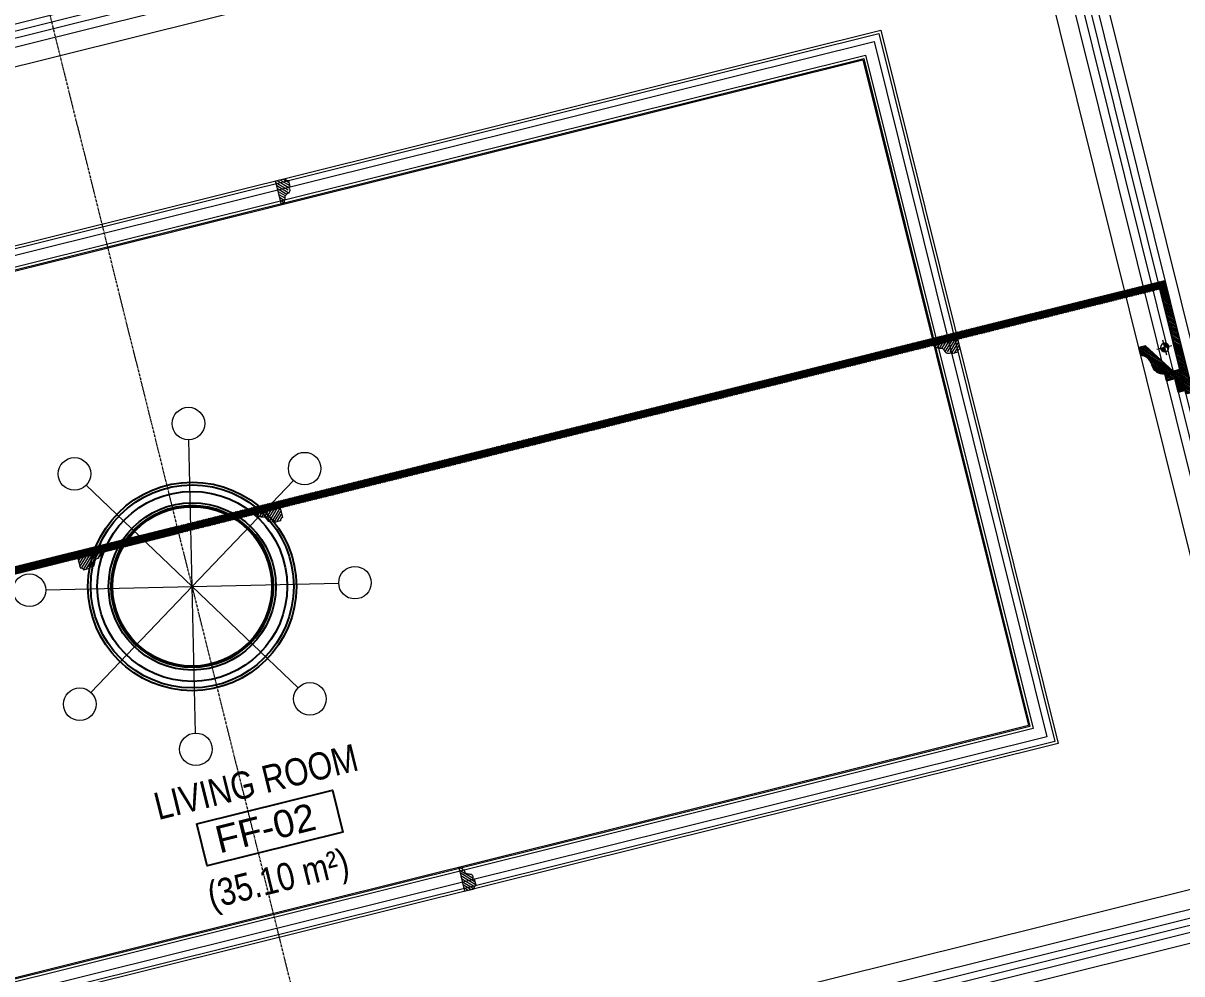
# Model space of a CAD drawing. Header units: inches. Extents: x 122939 to 389145, y 29603 to 574065.
# Drawn here: x 355941 to 359277, y 497909 to 500644 of the extents above; entities that cross this region are included whole.
import ezdxf
from ezdxf.enums import TextEntityAlignment as Align

# ---------------------------------------------------------------- set-up
doc = ezdxf.new("R2010")
doc.units = ezdxf.units.IN
doc.header["$MEASUREMENT"] = 0
doc.linetypes.add('CENTERX2', pattern=[4, 2.5, -0.5, 0.5, -0.5])
for name, color, linetype, lineweight in [('11029-XEL-LPH$0$E-LITE-CLNG', 130, 'Continuous', 20), ('1st floor$0$A-FLOR-HRAL', 4, 'Continuous', 18), ('A-Dim-ID', 9, 'Continuous', 20), ('A-FLOR-TIL1', 6, 'Continuous', 18), ('A-WALL-HATCH', 8, 'Continuous', 20), ('GRC', 41, 'Continuous', 0), ('GRC Hatch', 253, 'Continuous', 0)]:
    doc.layers.add(name, color=color, linetype=linetype, lineweight=lineweight)
for name, color, linetype in [('8', 8, 'Continuous'), ('A-TXT3', 2, 'Continuous'), ('gypsum', 31, 'Continuous'), ('Layer7', 8, 'Continuous')]:
    doc.layers.add(name, color=color, linetype=linetype)
doc.styles.add('ARIAL-REG', font='arial.ttf', dxfattribs={"height": 50})
doc.styles.add('ST9', font='romans.shx', dxfattribs={"width": 0.8})
doc.dimstyles.new('DIM-20', dxfattribs={"dimscale": 1000, "dimtxt": 0.044, "dimasz": 0.035, "dimexe": 0.022, "dimexo": 0.022, "dimgap": 0.022, "dimtad": 1, "dimdec": 0, "dimzin": 0, "dimdsep": 46, "dimtxsty": 'ST9', "dimblk1": 'ARCHTICK', "dimblk2": 'ARCHTICK', "dimsah": 1, "dimcen": 0.088, "dimdle": 0.04, "dimclrd": 256, "dimclre": 256, "dimclrt": 3, "dimadec": 0, "dimazin": 0, "dimtfac": 1, "dimtdec": 0, "dimtix": 1, "dimtofl": 0, "dimtmove": 1, "dimatfit": 3, "dimldrblk": 'CLOSED', "dimfxl": 1, "dimtolj": 1, "dimtzin": 0, "dimarcsym": 0})
pattern_1 = [(45, (-52964.606, -57999.7377), (-4.4194174, 4.4194174), [])]

# ---------------------------------------------------------------- blocks, each defined once
blk = doc.blocks.new('_ARCHTICK')
at = {"color": 0, "linetype": 'ByBlock', "const_width": 0.15}
blk.add_lwpolyline([(-0.5, -0.5), (0.5, 0.5)], dxfattribs=at)
blk = doc.blocks.new('*D111')
at = {"layer": 'A-Dim-ID', "lineweight": -2, "transparency": 16777216}
for p, q in [((352432.8, 499901.6), (359545.9, 501671.3)), ((359500.9, 501686.4), (359512.4, 501640.3)), ((352465.4, 499936), (352476.9, 499889.9))]:
    blk.add_line(p, q, dxfattribs=at)
at = {"layer": 'Defpoints', "color": 0, "transparency": 16777216}
for p in [(359495.6, 501707.7, 0), (359507.1, 501661.7), (352460.1, 499957.3)]:
    blk.add_point(p, dxfattribs=at)
at = {"layer": 'A-Dim-ID', "lineweight": -2, "transparency": 16777216, "xscale": 20, "yscale": 20, "zscale": 20}
for p, rotation in [((359507.1, 501661.7), 13.9714232829857), ((352471.6, 499911.3), 193.9714232829857)]:
    blk.add_blockref('_ARCHTICK', p, dxfattribs=dict(at, rotation=rotation))
at = {"layer": 'A-Dim-ID', "color": 3, "transparency": 16777216, "insert": (355979.2, 500827.2), "char_height": 40, "attachment_point": 5, "rotation": 13.9714, "style": 'ST9'}
blk.add_mtext('\\A1;7250', dxfattribs=at)
blk = doc.blocks.new('_CLOSED')
at = {"color": 0, "linetype": 'ByBlock'}
for p, q in [((-1, 0.17), (0, 0)), ((-1, 0.17), (-1, -0.17)), ((0, 0), (-1, -0.17)), ((0, 0), (-1, 0))]:
    blk.add_line(p, q, dxfattribs=at)
blk = doc.blocks.new('half')
at = {"layer": 'GRC Hatch', "lineweight": 0, "ltscale": 5}
h = blk.add_hatch(dxfattribs=at)
h.set_pattern_fill('ANSI31', color=256, scale=30)
h.set_pattern_definition([(135, (111029.2882, -6e-11), (2.65165043, 2.65165043), [])])
h.paths.add_polyline_path([(60617, 11176.5), (60617, 11196.5), (60586.2, 11196.5), (60586.2, 11466.5), (60566.2, 11466.5), (60566.2, 11156.5), (60586.2, 11156.5), (60586.2, 11176.5)])
edge = h.paths.add_edge_path()
edge.add_line((60466.2, 11316.5), (60466.2, 11296.5))
edge.add_arc((60453.7, 11261.1), 37.5, 0.5662, 70.5092, ccw=False)
edge.add_arc((60527, 11261.8), 35.8, 180.5344, 260.6682)
edge.add_line((60521.2, 11226.5), (60521.2, 11206.5))
edge.add_line((60521.2, 11206.5), (60546.2, 11206.5))
edge.add_line((60546.2, 11206.5), (60546.2, 11166.5))
edge.add_line((60546.2, 11166.5), (60566.2, 11166.5))
edge.add_line((60566.2, 11166.5), (60566.2, 11226.5))
edge.add_line((60566.2, 11226.5), (60546.2, 11226.5))
edge.add_line((60546.2, 11226.5), (60486.2, 11316.5))
edge.add_line((60486.2, 11316.5), (60466.2, 11316.5))
at = {"layer": 'gypsum', "ltscale": 5, "elevation": 0}
blk.add_lwpolyline([(60617, 11176.5), (60617, 11196.5), (60586.2, 11196.5), (60586.2, 11466.5), (60566.2, 11466.5), (60566.2, 11156.5), (60586.2, 11156.5), (60586.2, 11176.5), (60617, 11176.5)], dxfattribs=at)
blk.add_lwpolyline([(60466.2, 11316.5), (60466.2, 11296.5, -0.315025), (60491.2, 11261.5, 0.364631), (60521.2, 11226.5), (60521.2, 11206.5), (60546.2, 11206.5), (60546.2, 11166.5), (60566.2, 11166.5), (60566.2, 11226.5), (60546.2, 11226.5), (60486.2, 11316.5)], format="xyb", close=True, dxfattribs=at)
blk = doc.blocks.new('light')
at = {"layer": '1st floor$0$A-FLOR-HRAL'}
h = blk.add_hatch(dxfattribs=at)
h.set_pattern_fill('ANSI31', color=256, style=0)
h.set_pattern_definition([(45, (3.66744, 0), (-0.08838834765, 0.08838834765), [])])
h.paths.add_polyline_path([(50492.3, 1889.6), (50492.3, 1901.7, 0.414214), (50480.2, 1889.6)])
h.paths.add_polyline_path([(50492.3, 1877.5, 0.414214), (50504.4, 1889.6), (50492.3, 1889.6)])
for p, q in [((50492.3, 1866.4), (50492.3, 1911.1)), ((50471.3, 1889.6), (50515.5, 1889.6))]:
    blk.add_line(p, q, dxfattribs=at)
blk.add_circle((50492.3, 1889.6), 12.1, dxfattribs=at)
blk = doc.blocks.new('CEIL001')
at = {"layer": '8'}
h = blk.add_hatch(dxfattribs=at)
h.set_pattern_fill('ANSI31', color=256, scale=30, style=0)
h.set_pattern_definition([(45, (-522874.697, -8484.2517), (-2.65165043, 2.65165043), [])])
h.paths.add_polyline_path([(2890.1, -20), (2890.1, 0), (-40, 0), (-40, -20)])
h = blk.add_hatch(dxfattribs=at)
h.set_pattern_fill('ANSI31', color=256, scale=30, style=0)
h.set_pattern_definition([(45, (-522834.697, -8484.2517), (-2.65165043, 2.65165043), [])])
h.paths.add_polyline_path([(2890.1, -20), (2890.1, 0), (5820.2, 0), (5820.2, -20)])
at = {"layer": 'A-WALL-HATCH'}
h = blk.add_hatch(dxfattribs=at)
h.set_pattern_fill('ANSI31', color=256, scale=50, angle=-13.9714, style=0)
h.set_pattern_definition(pattern_1)
edge = h.paths.add_edge_path()
edge.add_line((2590.1, -20), (2590.1, -48.4))
edge.add_arc((2590.1, -56.2), 7.81, 0, 90, ccw=False)
edge.add_line((2597.9, -56.2), (2616.6, -56.2))
edge.add_line((2616.6, -56.2), (2616.6, -49.9))
edge.add_arc((2623.6, -45.2), 8.47, -145.8773, -89.2455)
edge.add_arc((2623.7, -43.8), 9.83, -89.6267, -20.302)
edge.add_arc((2676, -61.4), 45.3, 149.9024, 161.8141, ccw=False)
edge.add_arc((2645.5, -43.6), 10, 95.9485, 150.6542, ccw=False)
edge.add_arc((2648.5, -69.5), 36.1, 88.3753, 96.4708, ccw=False)
edge.add_line((2649.6, -33.4), (2649.6, -30.4))
edge.add_arc((2648.7, -6.5), 23.9, -87.9646, -77.963)
edge.add_arc((2652.9, -26.4), 3.65, -76.78, -18.8512)
edge.add_arc((2639.8, -20.5), 18, -23.13, -10.9931)
edge.add_line((2657.4, -23.9), (2660.6, -23.9))
edge.add_line((2660.6, -23.9), (2660.6, -20))
edge.add_line((2660.6, -20), (2590.1, -20))
h = blk.add_hatch(dxfattribs=at)
h.set_pattern_fill('ANSI31', color=256, scale=50, angle=-13.9714, style=0)
h.set_pattern_definition(pattern_1)
edge = h.paths.add_edge_path()
edge.add_line((3190.1, -20), (3190.1, -48.4))
edge.add_arc((3190.1, -56.2), 7.81, 90, 180)
edge.add_line((3182.3, -56.2), (3163.5, -56.2))
edge.add_line((3163.5, -56.2), (3163.5, -49.9))
edge.add_arc((3156.5, -45.2), 8.47, 269.2455, 325.8773, ccw=False)
edge.add_arc((3156.5, -43.8), 9.83, 200.302, 269.6267, ccw=False)
edge.add_arc((3104.2, -61.4), 45.3, 18.1859, 30.0976)
edge.add_arc((3134.6, -43.6), 10, 29.3458, 84.0515)
edge.add_arc((3131.6, -69.5), 36.1, 83.5292, 91.6247)
edge.add_line((3130.6, -33.4), (3130.6, -30.4))
edge.add_arc((3131.4, -6.5), 23.9, 257.963, 267.9646, ccw=False)
edge.add_arc((3127.3, -26.4), 3.65, 198.8512, 256.78, ccw=False)
edge.add_arc((3140.3, -20.5), 18, 190.9931, 203.13, ccw=False)
edge.add_line((3122.7, -23.9), (3119.6, -23.9))
edge.add_line((3119.6, -23.9), (3119.6, -20))
edge.add_line((3119.6, -20), (3190.1, -20))
h = blk.add_hatch(dxfattribs=at)
h.set_pattern_fill('ANSI31', color=256, scale=50, angle=-13.9714, style=0)
h.set_pattern_definition([(45, (-50954.514, -57999.7377), (-4.4194174, 4.4194174), [])])
edge = h.paths.add_edge_path()
edge.add_line((5200.2, -20), (5200.2, -48.4))
edge.add_arc((5200.2, -56.2), 7.81, 90, 180)
edge.add_line((5192.4, -56.2), (5173.6, -56.2))
edge.add_line((5173.6, -56.2), (5173.6, -49.9))
edge.add_arc((5166.6, -45.2), 8.47, 269.2455, 325.8773, ccw=False)
edge.add_arc((5166.5, -43.8), 9.83, 200.302, 269.6267, ccw=False)
edge.add_arc((5114.3, -61.4), 45.3, 18.1859, 30.0976)
edge.add_arc((5144.7, -43.6), 10, 29.3458, 84.0515)
edge.add_arc((5141.7, -69.5), 36.1, 83.5292, 91.6247)
edge.add_line((5140.7, -33.4), (5140.7, -30.4))
edge.add_arc((5141.5, -6.5), 23.9, 257.963, 267.9646, ccw=False)
edge.add_arc((5137.4, -26.4), 3.65, 198.8512, 256.78, ccw=False)
edge.add_arc((5150.4, -20.5), 18, 190.9931, 203.13, ccw=False)
edge.add_line((5132.8, -23.9), (5129.7, -23.9))
edge.add_line((5129.7, -23.9), (5129.7, -20))
edge.add_line((5129.7, -20), (5200.2, -20))
at = {"layer": 'GRC', "elevation": 0}
blk.add_lwpolyline([(2890.1, -20), (2890.1, 0), (-40, 0), (-40, -20)], close=True, dxfattribs=at)
at = {"layer": 'GRC'}
blk.add_lwpolyline([(2890.1, -20), (2890.1, 0), (5820.2, 0), (5820.2, -20)], close=True, dxfattribs=at)
at = {"layer": 'gypsum', "lineweight": 0}
for points in [[(2590.1, -20), (2590.1, -48.4, -0.414214), (2597.9, -56.2), (2616.6, -56.2), (2616.6, -49.9, 0.252258), (2623.8, -53.7, 0.312062), (2632.9, -47.2, -0.052022), (2636.8, -38.7, -0.243338), (2644.5, -33.6, -0.035338), (2649.6, -33.4), (2649.6, -30.4, 0.043668), (2653.7, -29.9, 0.258286), (2656.3, -27.5, 0.053007), (2657.4, -23.9), (2660.6, -23.9), (2660.6, -20), (2590.1, -20)], [(3190.1, -20), (3190.1, -48.4, 0.414214), (3182.3, -56.2), (3163.5, -56.2), (3163.5, -49.9, -0.252258), (3156.4, -53.7, -0.312062), (3147.2, -47.2, 0.052022), (3143.4, -38.7, 0.243338), (3135.7, -33.6, 0.035338), (3130.6, -33.4), (3130.6, -30.4, -0.043668), (3126.4, -29.9, -0.258286), (3123.8, -27.5, -0.053007), (3122.7, -23.9), (3119.6, -23.9), (3119.6, -20), (3190.1, -20)]]:
    blk.add_lwpolyline(points, format="xyb", dxfattribs=at)
at = {"layer": 'gypsum', "lineweight": 0, "elevation": 0}
blk.add_lwpolyline([(5200.2, -20), (5200.2, -48.4, 0.414214), (5192.4, -56.2), (5173.6, -56.2), (5173.6, -49.9, -0.252258), (5166.5, -53.7, -0.312062), (5157.3, -47.2, 0.052022), (5153.5, -38.7, 0.243338), (5145.8, -33.6, 0.035338), (5140.7, -33.4), (5140.7, -30.4, -0.043668), (5136.5, -29.9, -0.258286), (5133.9, -27.5, -0.053007), (5132.8, -23.9), (5129.7, -23.9), (5129.7, -20), (5200.2, -20)], format="xyb", dxfattribs=at)
blk.add_blockref('half', (-54766, -11486.5, 0))
at = {"layer": 'A-FLOR-TIL1', "xscale": -0.9999999999999994, "rotation": 359.9999999999983}
blk.add_blockref('light', (56265.5, -2076.5, 0), dxfattribs=at)
blk = doc.blocks.new('11029-XEL-LPH$0$09084-XARGR$0$GROUND & FIRST$0$SHENDILAR-1')
for p, q in [((0, 0.27), (0, -0.27)), ((-0.191, -0.191), (0.1909, 0.1909)), ((0.1909, -0.191), (-0.191, 0.1909)), ((-0.27, 0), (0.27, 0))]:
    blk.add_line(p, q)
for centre, radius in [((0, 0.3), 0.03), ((-0.2121, 0.2121), 0.03), ((0.2121, 0.2121), 0.03), ((0, 0), 0.15), ((-0.3, 0), 0.03), ((0.3, 0), 0.03), ((-0.2121, -0.2121), 0.03), ((0.2121, -0.2121), 0.03), ((0, -0.3), 0.03)]:
    blk.add_circle(centre, radius)

msp = doc.modelspace()

# ---------------------------------------------------------------- hatches: boundary and pattern name
at = {"layer": 'A-WALL-HATCH'}
h = msp.add_hatch(dxfattribs=at)
h.set_pattern_fill('ANSI31', color=256, scale=50, angle=90, style=0)
h.set_pattern_definition([(148.971423, (426490.3145, 459695.744), (-3.22165956, -5.35568947), [])])
edge = h.paths.add_edge_path()
edge.add_line((356667.965, 500190.651), (356695.5, 500197.502))
edge.add_arc((356703.081, 500199.388), 7.812, 193.971423, 283.971423)
edge.add_line((356704.967, 500191.807), (356709.494, 500173.611))
edge.add_line((356709.494, 500173.611), (356703.429, 500172.102))
edge.add_arc((356700.511, 500164.149), 8.472, 373.216896, 429.848684, ccw=False)
edge.add_arc((356699.2, 500163.774), 9.834, 304.273426, 373.598128, ccw=False)
edge.add_arc((356728.848, 500117.297), 45.3, 122.15735, 134.069063)
edge.add_arc((356704.225, 500142.545), 10.034, 133.317246, 188.022955)
edge.add_arc((356730.111, 500145.861), 36.132, 187.500646, 195.596108)
edge.add_line((356695.31, 500136.147), (356692.444, 500135.434))
edge.add_arc((356669.044, 500130.487), 23.917, 361.93444, 371.936023, ccw=False)
edge.add_arc((356689.294, 500131.247), 3.654, 302.82266, 360.751444, ccw=False)
edge.add_arc((356680.441, 500142.5), 17.959, 294.964564, 307.101437, ccw=False)
edge.add_line((356688.021, 500126.219), (356688.775, 500123.186))
edge.add_line((356688.775, 500123.186), (356684.985, 500122.243))
edge.add_line((356684.985, 500122.243), (356667.965, 500190.651))
h = msp.add_hatch(dxfattribs=at)
h.set_pattern_fill('ANSI31', color=256, scale=50, angle=90, style=0)
h.set_pattern_definition([(148.971423, (425919.206, 462135.415), (-3.22165956, -5.35568947), [])])
edge = h.paths.add_edge_path()
edge.add_line((357212.339, 498146.839), (357239.874, 498153.689))
edge.add_arc((357247.455, 498155.575), 7.813, 103.971423, 193.971423, ccw=False)
edge.add_line((357245.569, 498163.157), (357241.042, 498181.352))
edge.add_line((357241.042, 498181.352), (357234.977, 498179.843))
edge.add_arc((357228.672, 498185.501), 8.472, -41.905837, 14.725951)
edge.add_arc((357227.338, 498185.218), 9.834, 14.344719, 83.669421)
edge.add_arc((357231.752, 498240.17), 45.3, 253.873783, 265.785497, ccw=False)
edge.add_arc((357221.83, 498206.327), 10.034, 199.919892, 254.625601, ccw=False)
edge.add_arc((357246.252, 498215.528), 36.132, 192.346738, 200.4422, ccw=False)
edge.add_line((357210.956, 498207.802), (357208.09, 498207.089))
edge.add_arc((357185.101, 498200.494), 23.917, 16.006823, 26.008406)
edge.add_arc((357203.345, 498209.312), 3.654, 27.191403, 85.120187)
edge.add_arc((357200.798, 498195.223), 17.959, 80.84141, 92.978283)
edge.add_line((357199.865, 498213.157), (357199.11, 498216.19))
edge.add_line((357199.11, 498216.19), (357195.319, 498215.247))
edge.add_line((357195.319, 498215.247), (357212.339, 498146.839))

# ---------------------------------------------------------------- linework, layer by layer
at = {"layer": 'A-TXT3', "elevation": 0}
msp.add_lwpolyline([(356441.17, 498340.56), (356831.881, 498437.768), (356861.948, 498316.919), (356471.237, 498219.711)], close=True, dxfattribs=at)
at = {"layer": 'GRC', "elevation": 0}
for points in [[(353138.12, 499983.034), (358884.627, 501412.755), (359709.453, 498097.514), (353962.947, 496667.793)], [(353175.401, 499960.608), (358862.201, 501375.475), (359672.173, 498119.94), (353985.373, 496705.074)], [(353199.638, 499946.029), (358847.621, 501351.237), (359647.935, 498134.519), (353999.952, 496729.311)], [(353223.875, 499931.449), (358833.042, 501327), (359623.698, 498149.099), (354014.532, 496753.548)], [(353254.172, 499913.225), (358814.817, 501296.704), (359593.402, 498167.323), (354032.756, 496783.844)], [(353320.824, 499873.131), (358774.724, 501230.052), (359526.75, 498207.417), (354072.85, 496850.496)], [(353926.751, 499508.642), (358410.234, 500624.125), (358920.823, 498571.906), (354437.339, 497456.423)], [(353936.218, 499502.947), (358404.539, 500614.657), (358911.355, 498577.602), (354443.034, 497465.891)], [(353958.941, 499489.278), (358390.871, 500591.935), (358888.633, 498591.27), (354456.703, 497488.613)], [(353998.849, 499465.272), (358366.865, 500552.027), (358848.725, 498615.276), (354480.709, 497528.521)], [(354008.392, 499459.532), (358361.124, 500542.484), (358839.182, 498621.017), (354486.449, 497538.064)], [(354012.179, 499457.254), (358358.846, 500538.697), (358835.395, 498623.295), (354488.727, 497541.851)]]:
    msp.add_lwpolyline(points, close=True, dxfattribs=at)
at = {"layer": 'gypsum', "lineweight": 0, "elevation": 0}
for points in [[(356667.965, 500190.651), (356695.5, 500197.502, 0.41421356), (356704.967, 500191.807), (356709.494, 500173.611), (356703.429, 500172.102, -0.25225809), (356708.758, 500166.086, -0.31206232), (356704.737, 500155.648, 0.05202151), (356697.341, 500149.846, 0.2433379), (356694.289, 500141.145, 0.03533782), (356695.31, 500136.147), (356692.444, 500135.434, -0.04366786), (356692.947, 500131.295, -0.25828609), (356691.274, 500128.176, -0.05300666), (356688.021, 500126.219), (356688.775, 500123.186), (356684.985, 500122.243), (356667.965, 500190.651)], [(357212.339, 498146.839), (357239.874, 498153.689, -0.41421356), (357245.569, 498163.157), (357241.042, 498181.352), (357234.977, 498179.843, 0.25225809), (357236.866, 498187.655, 0.31206232), (357228.423, 498194.992, -0.05202151), (357219.169, 498196.652, -0.2433379), (357212.396, 498202.909, -0.03533782), (357210.956, 498207.802), (357208.09, 498207.089, 0.04366786), (357206.595, 498210.981, 0.25828609), (357203.656, 498212.952, 0.05300666), (357199.865, 498213.157), (357199.11, 498216.19), (357195.319, 498215.247), (357212.339, 498146.839)]]:
    msp.add_lwpolyline(points, format="xyb", dxfattribs=at)
at = {"layer": 'gypsum'}
for radius in [300, 292.187, 273.437, 240.732, 232.631, 229.506]:
    msp.add_circle((356427.93, 499023.62, 0), radius, dxfattribs=at)
at = {"layer": 'Layer7', "linetype": 'CENTERX2', "lineweight": 0, "ltscale": 3}
msp.add_line((357196.147, 495935.911, 0), (355567.067, 502483.705, 0), dxfattribs=at)

# ---------------------------------------------------------------- block references
at = {"layer": '11029-XEL-LPH$0$E-LITE-CLNG', "xscale": 1562.7365356623, "yscale": 1562.7365356623, "zscale": 1562736.5356623, "rotation": 91.31783421317047}
msp.add_blockref('11029-XEL-LPH$0$09084-XARGR$0$GROUND & FIRST$0$SHENDILAR-1', (356427.93, 499023.62, 0), dxfattribs=at)
at = {"layer": 'GRC', "rotation": 13.9714232829857}
msp.add_blockref('CEIL001', (353580.346, 498498.681, 0), dxfattribs=at)

# ---------------------------------------------------------------- texts
at = {"layer": 'A-TXT3', "style": 'ARIAL-REG'}
msp.add_text('FF-02', height=78.4, rotation=13.971423, dxfattribs=at).set_placement((356638.627, 498328.294, 0), align=Align.MIDDLE_CENTER)
at = {"layer": 'A-TXT3', "char_height": 78.4, "width": 1464.93576, "attachment_point": 5, "rotation": 13.971423, "style": 'ARIAL-REG'}
for s, insert in [('{\\fArial Narrow|b0|i0|c0|p34;LIVING ROOM}', (356611.58, 498460.824, 0)), ('{\\fArial Narrow|b0|i0|c0|p34;\\P(35.10 m²)}', (356662.132, 498235.4, 0))]:
    msp.add_mtext(s, dxfattribs=dict(at, insert=insert))

# ---------------------------------------------------------------- dimensions: what is measured, and where the dimension line sits
at = {"layer": 'A-Dim-ID'}
dim = msp.add_linear_dim(base=(359507.096, 501661.679, 0), p1=(352460.117, 499957.319, 0), p2=(359495.635, 501707.744), angle=13.971423, dimstyle='DIM-20', override={"dimtxt": 0.04, "dimasz": 0.02}, dxfattribs=at)
dim.commit()
dim.dimension.update_dxf_attribs({"geometry": '*D111', "text_midpoint": (355979.197, 500827.224, 0)})

doc.saveas('drawing.dxf')
